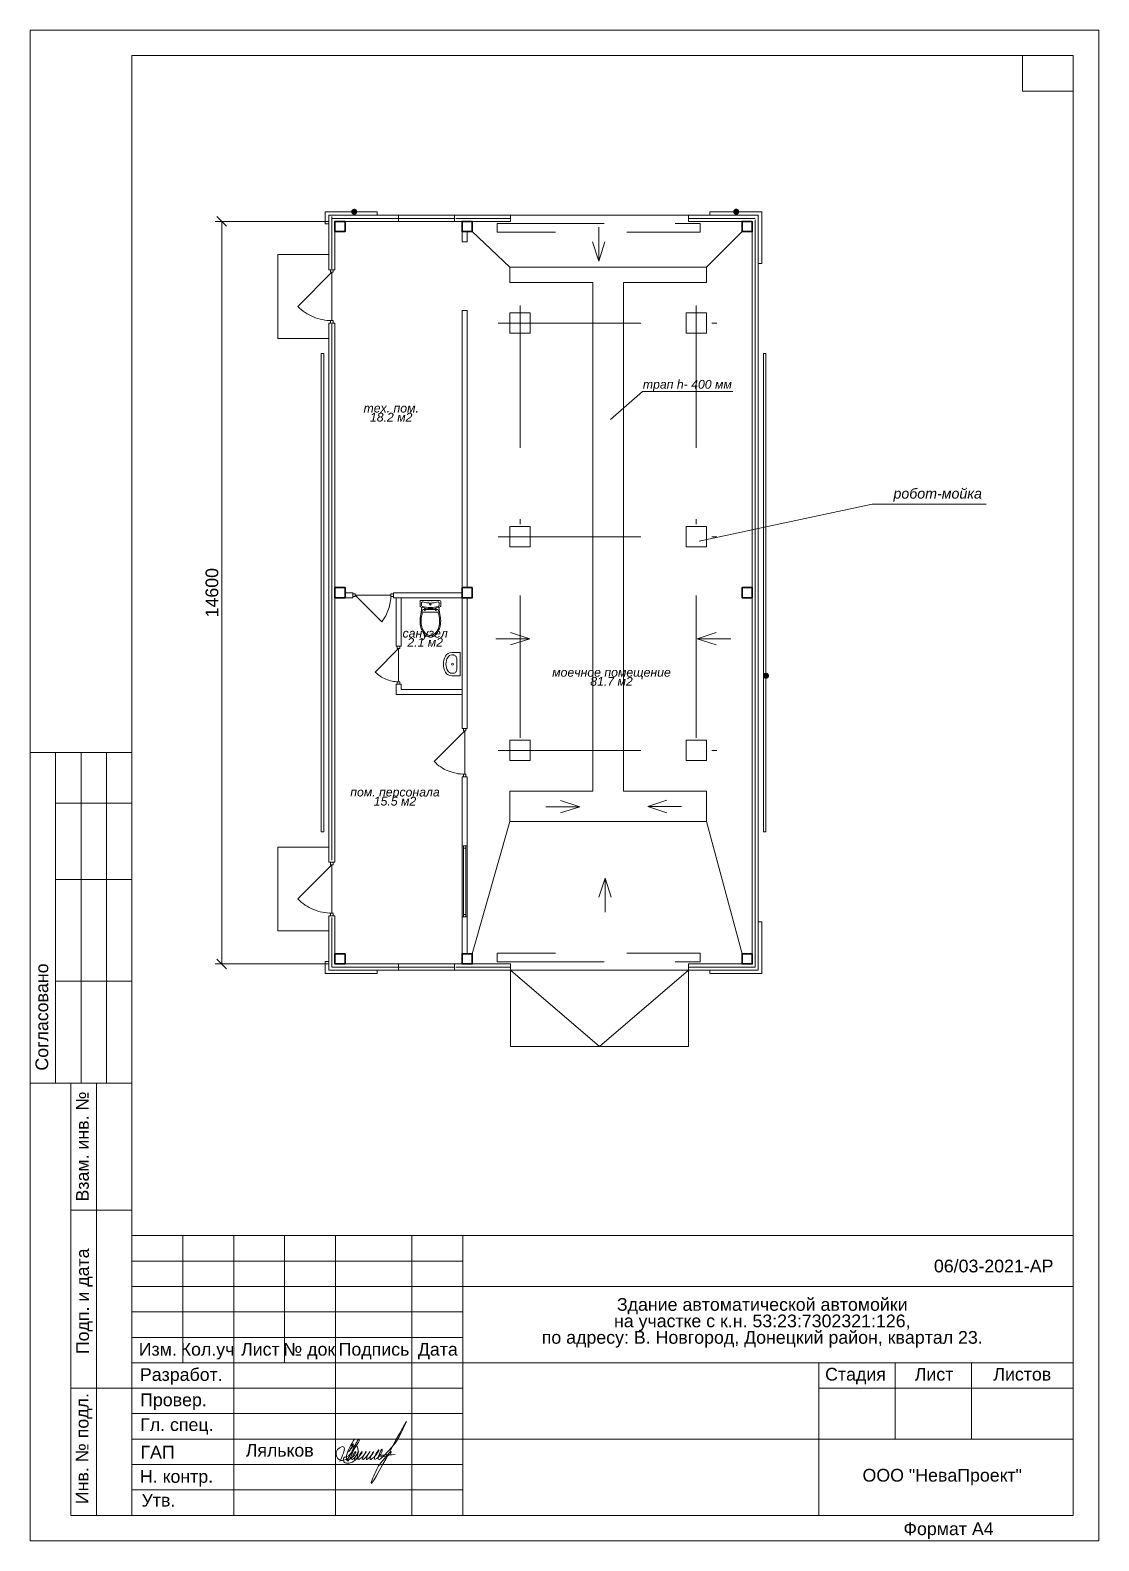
# Model space of a CAD drawing. Header units: metres. Extents: x 14775 to 14878, y 5674 to 5737.
# Drawn here: x 14774.65 to 14795.65, y 5674.35 to 5704.05 of the extents above; entities that cross this region are included whole.
import ezdxf
from ezdxf.enums import TextEntityAlignment as Align

# ---------------------------------------------------------------- set-up
doc = ezdxf.new("R2010")
doc.units = ezdxf.units.M
doc.header["$MEASUREMENT"] = 0
doc.linetypes.add('DGN Style 2', pattern=[3.4986, 2.09916, -1.39944])
doc.linetypes.add('DGN Style 4', pattern=[5.601258, 2.79888, -1.39944, 0.003499, -1.39944])
doc.layers.get('Defpoints').update_dxf_attribs({"lineweight": 0})
for name, color, linetype, lineweight in [('Level 1', 7, 'Continuous', 0), ('Level 50', 7, 'Continuous', 0), ('Level 63', 7, 'Continuous', 0), ('Стены', 7, 'Continuous', 13), ('ТОНКАЯ', 7, 'Continuous', 30), ('ЧЕРТЕЖ', 7, 'Continuous', 0)]:
    doc.layers.add(name, color=color, linetype=linetype, lineweight=lineweight)
doc.styles.get("Standard").update_dxf_attribs({"font": 'txt.shx', "height": 0.0025})
doc.styles.add('Style-Arial', font='arial.ttf')
doc.styles.add('Style-Arial IF', font='ariali.ttf')
doc.styles.add('Style-txt', font='txt.shx')
doc.linetypes.add('Batt', pattern='A,-0.079,[3,dgnlstyle-ARCHLSTY.shx,S=0.002488,R=0,X=0,Y=0],-0.079', length=0.158)
doc.dimstyles.new('100', dxfattribs={"dimtxt": 0.25, "dimasz": 0.1875, "dimexe": 0.125, "dimexo": 0.125, "dimgap": 0.0625, "dimtad": 1, "dimdec": 0, "dimlfac": 1000, "dimzin": 11, "dimdsep": 46, "dimtxsty": 'Style-txt', "dimblk": 'OBLIQUE', "dimcen": 0.09, "dimadec": 0, "dimazin": 3, "dimtfac": 1, "dimtdec": 0, "dimtmove": 0, "dimatfit": 3, "dimldrblk": 'TerminatorOpen', "dimfxl": 1, "dimfrac": 2, "dimtzin": 11, "dimlwd": 0, "dimlwe": 0, "dimarcsym": 0})

# ---------------------------------------------------------------- blocks, each defined once
blk = doc.blocks.new('*U55')
at = {"color": 252, "linetype": 'Continuous', "lineweight": 0}
for p, q in [((0.085, 0.187), (0.225, 0.166)), ((0.128, 0.146), (0.128, -0.146)), ((0.18, 0.146), (0.18, 0.116)), ((0.18, 0.101), (0.18, -0.1)), ((0.251, 0.203), (0.341, 0.203)), ((0.263, 0.173), (0.313, 0.173)), ((0.361, 0.183), (0.361, -0.183)), ((0.085, -0.187), (0.225, -0.166)), ((0.18, -0.116), (0.18, -0.146)), ((0.341, -0.203), (0.251, -0.203)), ((0.313, -0.173), (0.263, -0.173))]:
    blk.add_line(p, q, dxfattribs=at)
at = {"color": 252, "linetype": 'Continuous', "lineweight": 0, "extrusion": (0, 0, -1)}
blk.add_circle((-0.284, 0), 0.0173, dxfattribs=at)
at = {"color": 252, "linetype": 'Continuous', "lineweight": 0}
for centre, radius, start, end in [((-0.228, 0), 0.133, 146.9765, 180), ((-0.228, 0), 0.133, 180, 213.0235), ((-0.139, -0.058), 0.239, 122.5078, 146.9765), ((-0.211, 0), 0.119, 146.9765, 180), ((-0.211, 0), 0.119, 180, 213.0235), ((-0.131, -0.052), 0.215, 122.5078, 146.9765), ((-0.081, -0.15), 0.348, 104.7867, 122.5078), ((-0.079, -0.134), 0.313, 104.7867, 122.5078), ((-0.042, -0.296), 0.499, 90, 104.7867), ((-0.044, -0.265), 0.448, 90, 104.7867), ((-0.044, -0.265), 0.448, 75.2133, 90), ((-0.042, -0.296), 0.499, 75.2133, 90), ((-0.01, -0.134), 0.313, 63.9053, 75.2133), ((-0.004, -0.15), 0.348, 58.1489, 75.2133), ((0.849, 0), 0.646, 163.0112, 196.9888), ((0.849, 0), 0.626, 165.4244, 194.5756), ((0.251, 0.183), 0.0203, 90, 163.0112), ((0.263, 0.152), 0.0203, 90, 165.4244), ((0.801, 0), 0.491, 162.658, 197.342), ((0.313, 0.152), 0.0203, 342.658, 90), ((0.341, 0.183), 0.0203, 360, 90), ((-0.139, 0.058), 0.239, 213.0235, 237.4922), ((-0.131, 0.052), 0.215, 213.0235, 237.4922), ((-0.081, 0.15), 0.348, 237.4922, 255.2133), ((-0.079, 0.135), 0.313, 237.4922, 255.2133), ((-0.042, 0.296), 0.499, 255.2133, 270), ((-0.044, 0.266), 0.448, 255.2133, 270), ((-0.044, 0.266), 0.448, 270, 284.7867), ((-0.042, 0.296), 0.499, 270, 284.7867), ((-0.01, 0.135), 0.313, 284.7867, 296.0947), ((-0.004, 0.15), 0.348, 284.7867, 301.8511), ((0.251, -0.183), 0.0203, 196.9888, 270), ((0.263, -0.152), 0.0203, 194.5756, 270), ((0.313, -0.152), 0.0203, 270, 17.342), ((0.341, -0.183), 0.0203, 270, 360)]:
    blk.add_arc(centre, radius, start, end, dxfattribs=at)
for points in [[(0.163, 0.101), (0.201, 0.101), (0.201, 0.116), (0.163, 0.116)], [(0.163, -0.1), (0.201, -0.1), (0.201, -0.116), (0.163, -0.116)]]:
    blk.add_3dface(points, dxfattribs=at)
at = {"color": 252, "linetype": 'Continuous', "lineweight": 0, "extrusion": (0, 0, -1), "insert": (0.324, 0.036), "char_height": 0.01016, "width": 48.31913, "attachment_point": 1, "text_direction": (0, -1, 0)}
blk.add_mtext('Spais Shattl', dxfattribs=at)
blk = doc.blocks.new('SINK10_1')
at = {"color": 252, "linetype": 'Continuous', "lineweight": 0}
for p, q in [((-23, 0), (-23, -16.8)), ((23, 0), (-23, 0)), ((23, 0), (23, -16.8)), ((-17.9, -12.3), (-18, -13.4)), ((-18, -13.4), (-18, -16.8)), ((-17.5, -11.2), (-17.9, -12.3)), ((-16.8, -10.1), (-17.5, -11.2)), ((-15.9, -9.2), (-16.8, -10.1)), ((-14.8, -8.3), (-15.9, -9.2)), ((-13.6, -7.7), (-14.8, -8.3)), ((-12.2, -7.2), (-13.6, -7.7)), ((-10.7, -6.9), (-12.2, -7.2)), ((-9.1, -6.8), (-10.7, -6.9)), ((-9.1, -6.8), (-9.1, -6.8)), ((9.1, -6.8), (-9.1, -6.8)), ((9.1, -6.8), (9.1, -6.8)), ((10.7, -6.9), (9.1, -6.8)), ((12.2, -7.2), (10.7, -6.9)), ((13.6, -7.7), (12.2, -7.2)), ((14.8, -8.3), (13.6, -7.7)), ((15.9, -9.2), (14.8, -8.3)), ((16.8, -10.1), (15.9, -9.2)), ((17.5, -11.2), (16.8, -10.1)), ((17.9, -12.3), (17.5, -11.2)), ((18, -13.4), (17.9, -12.3)), ((18, -13.4), (18, -16.8))]:
    blk.add_line(p, q, dxfattribs=at)
for centre, radius, start, end in [((-9.1, -16.8), 13.9, 180, 241.5254), ((-9.1, -16.8), 8.89, 180, 241.5254), ((0, 0), 33, 241.5254, 298.4746), ((0, 0), 28, 241.5254, 298.4746), ((0, -15.2), 1.75, 0, 360), ((9.1, -16.8), 8.89, 298.4746, 360), ((9.1, -16.8), 13.9, 298.4746, 360)]:
    blk.add_arc(centre, radius, start, end, dxfattribs=at)
blk = doc.blocks.new('*U57')
at = {"layer": 'Стены', "color": 7, "linetype": 'Continuous', "lineweight": 0}
for p, q in [((0, 0.333), (-0.122, -0.044)), ((0, -0.333), (0, 0.333)), ((0, 0.333), (0.122, -0.044))]:
    blk.add_line(p, q, dxfattribs=at)
blk = doc.blocks.new('*U58')
at = {"layer": 'Стены', "color": 5, "linetype": 'DGN Style 4', "lineweight": 0}
for p, q in [((-1.732, 4.472), (-1.732, -4.105)), ((1.728, 4.472), (1.728, -4.105)), ((-2.162, 4.128), (2.162, 4.128)), ((-2.162, -0.072), (2.162, -0.072)), ((-2.162, -4.272), (2.162, -4.272))]:
    blk.add_line(p, q, dxfattribs=at)
at = {"layer": 'Стены', "color": 5, "linetype": 'Continuous', "lineweight": 0}
for points in [[(-1.532, 4.328), (-1.932, 4.328), (-1.932, 3.928), (-1.532, 3.928)], [(1.928, 4.328), (1.528, 4.328), (1.528, 3.928), (1.928, 3.928)], [(-1.532, 0.128), (-1.932, 0.128), (-1.932, -0.272), (-1.532, -0.272)], [(1.928, 0.128), (1.528, 0.128), (1.528, -0.272), (1.928, -0.272)], [(-1.532, -4.072), (-1.932, -4.072), (-1.932, -4.472), (-1.532, -4.472)], [(1.928, -4.072), (1.528, -4.072), (1.528, -4.472), (1.928, -4.472)]]:
    blk.add_3dface(points, dxfattribs=at)
blk = doc.blocks.new('*U51')
at = {"layer": 'Level 50', "color": 7, "linetype": 'Continuous', "lineweight": 0}
for p, q in [((10.511, 14.855), (-10.489, 14.855)), ((-10.489, 14.855), (-10.489, -14.845)), ((10.511, -14.845), (10.511, 14.855)), ((-10.489, -14.845), (10.511, -14.845))]:
    blk.add_line(p, q, dxfattribs=at)
at = {"layer": 'Level 50', "color": 7, "linetype": 'Continuous', "lineweight": 13}
for p, q in [((-8.489, 14.355), (-8.489, -14.345)), ((-8.489, 14.355), (10.011, 14.355)), ((9.011, 13.655), (9.011, 14.355)), ((10.011, -14.345), (10.011, 14.355)), ((9.011, 13.655), (10.011, 13.655))]:
    blk.add_line(p, q, dxfattribs=at)
at = {"layer": 'Level 63', "color": 7, "linetype": 'Continuous', "lineweight": 13}
for p, q in [((-10.489, 0.655), (-8.489, 0.655)), ((-10.489, 0.655), (-10.489, -5.845)), ((-9.989, 0.655), (-9.989, -5.845)), ((-9.489, 0.655), (-9.489, -5.845)), ((-8.989, 0.655), (-8.989, -5.845)), ((-9.989, -0.345), (-8.489, -0.345)), ((-9.989, -1.845), (-8.489, -1.845)), ((-9.989, -3.845), (-8.489, -3.845)), ((-10.489, -5.845), (-8.489, -5.845)), ((-9.689, -5.845), (-8.489, -5.845)), ((-9.189, -14.345), (-9.189, -5.845)), ((-9.689, -8.345), (-8.489, -8.345)), ((-8.489, -8.845), (10.011, -8.845)), ((-8.489, -8.845), (-8.489, -14.345)), ((-7.489, -8.845), (-7.489, -11.345)), ((-6.489, -8.845), (-6.489, -14.345)), ((-5.489, -8.845), (-5.489, -11.345)), ((-4.489, -8.845), (-4.489, -14.345)), ((-2.989, -8.845), (-2.989, -14.345)), ((-1.989, -8.845), (-1.989, -14.345)), ((-1.989, -9.845), (10.011, -9.845)), ((-8.489, -10.845), (-1.989, -10.845)), ((-8.489, -11.345), (-1.989, -11.345)), ((-1.989, -11.345), (10.011, -11.345)), ((-9.689, -11.845), (-8.489, -11.845)), ((5.011, -11.845), (10.011, -11.845)), ((-1.989, -12.845), (10.011, -12.845)), ((-8.489, -14.345), (10.011, -14.345))]:
    blk.add_line(p, q, dxfattribs=at)
at = {"layer": 'Level 63', "color": 7, "linetype": 'Continuous', "lineweight": 0}
for p, q in [((-8.489, -9.345), (-1.989, -9.345)), ((-8.489, -9.845), (-1.989, -9.845)), ((-8.489, -10.345), (-1.989, -10.345)), ((-8.489, -11.845), (-1.989, -11.845)), ((-8.489, -12.345), (-1.989, -12.345)), ((-8.489, -12.845), (-1.989, -12.845)), ((-8.489, -13.345), (-1.989, -13.345)), ((-8.489, -13.845), (-1.989, -13.845))]:
    blk.add_line(p, q, dxfattribs=at)
at = {"layer": 'Level 63', "color": 7, "linetype": 'Continuous', "lineweight": 13, "flags": 128}
for points in [[(-8.489, -14.345), (-9.689, -14.345), (-9.689, -5.845)], [(5.011, -11.345), (5.011, -14.345)], [(6.511, -11.345), (6.511, -12.845)], [(8.011, -11.345), (8.011, -12.845)]]:
    blk.add_lwpolyline(points, dxfattribs=at)
at = {"layer": 'Level 63', "color": 7, "linetype": 'Continuous', "lineweight": 0, "style": 'Style-Arial'}
for s, p in [('Согласовано', (-10.261, -4.547)), ('Взам. инв. №', (-9.463, -7.093)), ('Подп. и дата', (-9.46, -10.136)), ('Инв. № подл.', (-9.469, -13.033))]:
    blk.add_text(s, height=0.25002, rotation=90, dxfattribs=at).set_placement(p, align=Align.MIDDLE_CENTER)
for s, p in [('Изм.', (-7.982, -11.08)), ('Кол.уч', (-7.004, -11.08)), ('Лист', (-5.966, -11.08)), ('№ док', (-5.007, -11.08)), ('Подпись', (-3.733, -11.08)), ('Дата', (-2.478, -11.08)), ('Разработ.', (-7.52, -11.576)), ('Стадия', (5.73, -11.57)), ('Лист', (7.274, -11.57)), ('Листов', (9.008, -11.57)), ('Провер.', (-7.674, -12.074)), ('Гл. спец.', (-7.608, -12.561)), ('ГАП', (-7.987, -13.103)), ('Н. контр.', (-7.613, -13.58)), ('ООО "НеваПроект"', (7.434, -13.556)), ('Утв.', (-7.969, -14.047))]:
    blk.add_text(s, height=0.25, dxfattribs=at).set_placement(p, align=Align.MIDDLE_CENTER)
at = {"layer": 'ЧЕРТЕЖ', "color": 7, "linetype": 'Continuous', "lineweight": 0, "insert": (7.559, -14.646), "char_height": 0.25, "attachment_point": 5, "line_spacing_factor": 1.214483, "style": 'Style-Arial'}
blk.add_mtext('Формат А4', dxfattribs=at)
blk = doc.blocks.new('формат А4_1')
at = {"layer": 'Level 50', "color": 7, "linetype": 'Continuous', "lineweight": 0}
blk.add_blockref('*U51', (10.489, -14.855), dxfattribs=at)
blk = doc.blocks.new('_Oblique')
at = {"color": 0, "linetype": 'ByBlock', "lineweight": -2}
blk.add_line((0.5, 0.5), (-0.5, -0.5), dxfattribs=at)
blk = doc.blocks.new('*D89')
at = {"layer": 'Defpoints', "color": 0, "linetype": 'Continuous', "lineweight": 0, "transparency": 16777216}
for p in [(14780.634, 5700.29), (14778.408, 5685.69), (14780.634, 5685.69)]:
    blk.add_point(p, dxfattribs=at)
at = {"layer": 'ЧЕРТЕЖ', "color": 7, "linetype": 'Continuous', "lineweight": 0, "transparency": 16777216}
for p, q in [((14780.509, 5700.29), (14778.283, 5700.29)), ((14778.408, 5700.29), (14778.408, 5685.69)), ((14780.509, 5685.69), (14778.283, 5685.69))]:
    blk.add_line(p, q, dxfattribs=at)
at = {"layer": 'ЧЕРТЕЖ', "color": 7, "linetype": 'Continuous', "lineweight": 0, "transparency": 16777216, "xscale": 0.1875, "yscale": 0.1875, "zscale": 0.1875}
for p, rotation in [((14778.408, 5700.29), 90), ((14778.408, 5685.69), 270)]:
    blk.add_blockref('_Oblique', p, dxfattribs=dict(at, rotation=rotation))
at = {"layer": 'ЧЕРТЕЖ', "color": 0, "linetype": 'Continuous', "lineweight": 0, "transparency": 16777216, "insert": (14778.218, 5692.99), "char_height": 0.25, "attachment_point": 5, "rotation": 90, "style": 'Style-Arial'}
blk.add_mtext('14600', dxfattribs=at)
blk = doc.blocks.new('TerminatorOpen')
at = {"color": 0, "linetype": 'ByBlock', "lineweight": -2}
for q in [(-1, 0.5), (-1, 0), (-1, -0.5)]:
    blk.add_line((0, 0), q, dxfattribs=at)

msp = doc.modelspace()

# ---------------------------------------------------------------- hatches: boundary and pattern name
at = {"layer": 'ЧЕРТЕЖ', "linetype": 'Continuous', "lineweight": 0}
h = msp.add_hatch(color=7, dxfattribs=at)
edge = h.paths.add_edge_path()
edge.add_arc((14781.0131, 5700.48), 0.0604, 0, 360)
h = msp.add_hatch(color=7, dxfattribs=at)
edge = h.paths.add_edge_path()
edge.add_arc((14788.5203, 5700.48), 0.0604, 0, 360)
h = msp.add_hatch(color=7, dxfattribs=at)
edge = h.paths.add_edge_path()
edge.add_arc((14789.1054, 5691.357), 0.0604, 0, 360)

# ---------------------------------------------------------------- linework, layer by layer
at = {"color": 7, "linetype": 'Continuous', "lineweight": 13}
for p, q in [((14780.9839, 5692.99), (14780.8339, 5692.99)), ((14780.9839, 5692.89), (14780.9839, 5692.99)), ((14780.9839, 5692.89), (14780.8339, 5692.89))]:
    msp.add_line(p, q, dxfattribs=at)
at = {"layer": 'Level 1', "color": 7, "linetype": 'Continuous', "lineweight": 0}
for p, q in [((14786.0513, 5696.3961), (14786.6803, 5696.947)), ((14786.6803, 5696.947), (14788.4507, 5696.947))]:
    msp.add_line(p, q, dxfattribs=at)
at = {"layer": 'Стены', "color": 7, "linetype": 'Continuous', "lineweight": 13}
for p, q in [((14780.4439, 5700.48), (14780.4439, 5700.24)), ((14781.4639, 5700.48), (14780.4439, 5700.48)), ((14780.5139, 5700.41), (14780.5139, 5699.34)), ((14780.5139, 5700.41), (14781.8839, 5700.41)), ((14781.4639, 5700.48), (14781.4639, 5700.41)), ((14781.8839, 5700.29), (14781.8839, 5700.41)), ((14782.9839, 5700.29), (14782.9839, 5700.41)), ((14782.9839, 5700.41), (14784.0839, 5700.41)), ((14784.0839, 5700.41), (14784.0839, 5700.29)), ((14787.5839, 5700.41), (14787.5839, 5700.29)), ((14787.5839, 5700.41), (14788.9539, 5700.41)), ((14788.0039, 5700.48), (14788.0039, 5700.41)), ((14788.0039, 5700.48), (14789.0239, 5700.48)), ((14788.9539, 5685.57), (14788.9539, 5700.41)), ((14789.0239, 5700.48), (14789.0239, 5699.46)), ((14780.4439, 5700.24), (14780.5139, 5700.24)), ((14780.6339, 5700.29), (14780.6339, 5699.34)), ((14780.6339, 5700.29), (14781.8839, 5700.29)), ((14782.9839, 5700.29), (14784.0839, 5700.29)), ((14783.1339, 5699.89), (14783.1339, 5700.09)), ((14783.2339, 5699.89), (14783.2339, 5700.09)), ((14787.5839, 5700.29), (14788.8339, 5700.29)), ((14788.8339, 5685.69), (14788.8339, 5700.29)), ((14783.2339, 5699.89), (14783.1339, 5699.89)), ((14788.9539, 5699.46), (14789.0239, 5699.46)), ((14780.6339, 5699.34), (14780.5139, 5699.34)), ((14780.5139, 5699.34), (14780.6339, 5699.34)), ((14783.1339, 5690.3224), (14783.1339, 5698.54)), ((14783.2339, 5698.54), (14783.1339, 5698.54)), ((14783.2339, 5693.09), (14783.2339, 5698.54)), ((14780.6339, 5698.29), (14780.5139, 5698.29)), ((14780.5139, 5698.29), (14780.5139, 5687.69)), ((14780.6339, 5698.29), (14780.6339, 5687.69)), ((14781.7839, 5692.99), (14783.1339, 5692.99)), ((14781.7839, 5692.99), (14781.7839, 5692.89)), ((14781.7839, 5692.89), (14783.1339, 5692.89)), ((14781.8339, 5691.94), (14781.8339, 5692.89)), ((14781.9339, 5691.94), (14781.9339, 5692.89)), ((14783.2339, 5690.3224), (14783.2339, 5692.89)), ((14781.8339, 5691.94), (14781.9339, 5691.94)), ((14781.8339, 5690.99), (14781.8339, 5691.19)), ((14781.8339, 5691.19), (14781.9339, 5691.19)), ((14781.9339, 5691.09), (14781.9339, 5691.19)), ((14781.8339, 5690.99), (14783.1339, 5690.99)), ((14781.9339, 5691.09), (14783.1339, 5691.09)), ((14783.1339, 5690.3224), (14783.2339, 5690.3224)), ((14783.1339, 5689.3724), (14783.2339, 5689.3724)), ((14783.1339, 5688.015), (14783.1339, 5689.3724)), ((14783.2339, 5688.015), (14783.2339, 5689.3724)), ((14783.1339, 5688.015), (14783.2339, 5688.015)), ((14780.6339, 5687.69), (14780.5139, 5687.69)), ((14780.5139, 5687.69), (14780.6339, 5687.69)), ((14780.5139, 5686.64), (14780.5139, 5685.57)), ((14780.6339, 5686.64), (14780.5139, 5686.64)), ((14780.6339, 5686.64), (14780.6339, 5685.69)), ((14783.1339, 5685.89), (14783.1339, 5686.615)), ((14783.1339, 5686.615), (14783.2339, 5686.615)), ((14783.2339, 5685.89), (14783.2339, 5686.615)), ((14788.9539, 5686.52), (14789.0239, 5686.52)), ((14789.0239, 5685.5), (14789.0239, 5686.52)), ((14780.4439, 5685.5), (14780.4439, 5685.74)), ((14780.4439, 5685.74), (14780.5139, 5685.74)), ((14781.4639, 5685.5), (14780.4439, 5685.5)), ((14780.5139, 5685.57), (14781.8839, 5685.57)), ((14780.6339, 5685.69), (14781.8839, 5685.69)), ((14781.4639, 5685.5), (14781.4639, 5685.57)), ((14781.8839, 5685.69), (14781.8839, 5685.57)), ((14782.9839, 5685.69), (14782.9839, 5685.57)), ((14782.9839, 5685.69), (14784.0839, 5685.69)), ((14782.9839, 5685.57), (14784.0839, 5685.57)), ((14784.0839, 5685.57), (14784.0839, 5685.69)), ((14787.5839, 5685.57), (14787.5839, 5685.69)), ((14787.5839, 5685.69), (14788.8339, 5685.69)), ((14787.5839, 5685.57), (14788.9539, 5685.57)), ((14788.0039, 5685.5), (14788.0039, 5685.57)), ((14788.0039, 5685.5), (14789.0239, 5685.5))]:
    msp.add_line(p, q, dxfattribs=at)
at = {"layer": 'Стены', "color": 7, "linetype": 'Batt', "lineweight": 0, "ltscale": 0.3}
for p, q in [((14780.5739, 5699.3559), (14780.5739, 5700.3896)), ((14781.8677, 5700.35), (14780.5739, 5700.35)), ((14784.0839, 5700.35), (14783.0124, 5700.35)), ((14787.5839, 5700.35), (14788.8931, 5700.35)), ((14788.8931, 5700.3223), (14788.8931, 5685.63)), ((14780.5739, 5698.2726), (14780.5739, 5687.7309)), ((14780.5739, 5686.6024), (14780.5739, 5685.63)), ((14781.8677, 5685.63), (14780.5739, 5685.63)), ((14784.0839, 5685.63), (14783.0124, 5685.63)), ((14787.5839, 5685.63), (14788.8931, 5685.63))]:
    msp.add_line(p, q, dxfattribs=at)
at = {"layer": 'Стены', "color": 7, "linetype": 'Continuous', "lineweight": 0}
for p, q in [((14782.9839, 5700.41), (14781.8839, 5700.41)), ((14781.8839, 5700.35), (14782.9839, 5700.35)), ((14784.0839, 5700.41), (14787.5839, 5700.41)), ((14781.8839, 5700.29), (14782.9839, 5700.29)), ((14783.3339, 5700.09), (14784.0739, 5699.39)), ((14787.9339, 5699.39), (14788.6339, 5700.09)), ((14779.5139, 5699.64), (14779.5139, 5697.99)), ((14780.5139, 5699.64), (14779.5139, 5699.64)), ((14780.5739, 5699.29), (14779.9022, 5698.6183)), ((14780.5739, 5698.34), (14780.5739, 5699.29)), ((14784.0739, 5699.39), (14787.9339, 5699.39)), ((14785.7039, 5689.09), (14785.7039, 5699.09)), ((14786.3039, 5689.09), (14786.3039, 5699.09)), ((14780.5139, 5697.99), (14779.5139, 5697.99)), ((14780.3639, 5697.69), (14780.4139, 5697.69)), ((14781.7339, 5692.94), (14781.0339, 5692.94)), ((14781.0339, 5692.94), (14781.5553, 5692.4187)), ((14781.8839, 5691.89), (14781.4243, 5691.4304)), ((14781.8839, 5691.89), (14781.8839, 5691.24)), ((14783.1839, 5690.2724), (14782.5829, 5689.6714)), ((14783.1839, 5689.4224), (14783.1839, 5690.2724)), ((14784.0739, 5689.09), (14785.7039, 5689.09)), ((14784.0739, 5689.09), (14784.0739, 5688.49)), ((14786.3039, 5689.09), (14787.9339, 5689.09)), ((14787.9339, 5689.09), (14787.9339, 5688.49)), ((14784.0739, 5688.49), (14787.9339, 5688.49)), ((14779.5139, 5687.99), (14779.5139, 5686.34)), ((14780.5139, 5687.99), (14779.5139, 5687.99)), ((14783.1339, 5686.615), (14783.1339, 5688.015)), ((14783.1589, 5687.965), (14783.1589, 5686.665)), ((14783.2089, 5686.665), (14783.2089, 5687.965)), ((14783.2339, 5688.015), (14783.2339, 5686.615)), ((14780.5739, 5687.64), (14779.9022, 5686.9683)), ((14780.5739, 5686.69), (14780.5739, 5687.64)), ((14780.5139, 5686.34), (14779.5139, 5686.34)), ((14781.8839, 5685.69), (14782.9839, 5685.69)), ((14781.8839, 5685.63), (14782.9839, 5685.63)), ((14782.9839, 5685.57), (14781.8839, 5685.57)), ((14784.0839, 5685.57), (14787.5839, 5685.57)), ((14784.0839, 5685.57), (14784.0839, 5684.07)), ((14787.5839, 5685.57), (14787.5839, 5684.07)), ((14784.0839, 5684.07), (14787.5839, 5684.07))]:
    msp.add_line(p, q, dxfattribs=at)
at = {"layer": 'Стены', "color": 5, "linetype": 'Continuous', "lineweight": 0}
for p, q in [((14787.7937, 5694.0053), (14791.1943, 5694.7296)), ((14791.1943, 5694.7296), (14793.4325, 5694.7296))]:
    msp.add_line(p, q, dxfattribs=at)
at = {"layer": 'Стены', "color": 7, "linetype": 'Continuous', "lineweight": 0, "flags": 128}
msp.add_lwpolyline([(14784.0839, 5685.57), (14785.8339, 5684.07), (14787.5839, 5685.57)], dxfattribs=at)
at = {"layer": 'Стены', "color": 7, "linetype": 'DGN Style 2', "lineweight": 0}
for centre, radius, start, end in [((14780.5739, 5699.29), 0.95, 225, 270), ((14780.8839, 5692.94), 0.85, 322.16826, 0), ((14781.8839, 5691.89), 0.65, 225, 270), ((14783.1839, 5690.2724), 0.85, 225, 270), ((14780.5739, 5687.64), 0.95, 225, 270)]:
    msp.add_arc(centre, radius, start, end, dxfattribs=at)
at = {"layer": 'Стены', "color": 7, "linetype": 'Continuous', "lineweight": 30}
for points in [[(14780.8339, 5700.29), (14780.6339, 5700.29), (14780.6339, 5700.09), (14780.8339, 5700.09)], [(14783.3339, 5700.29), (14783.1339, 5700.29), (14783.1339, 5700.09), (14783.3339, 5700.09)], [(14788.8339, 5700.29), (14788.6339, 5700.29), (14788.6339, 5700.09), (14788.8339, 5700.09)], [(14780.8339, 5693.09), (14780.6339, 5693.09), (14780.6339, 5692.89), (14780.8339, 5692.89)], [(14783.3339, 5693.09), (14783.1339, 5693.09), (14783.1339, 5692.89), (14783.3339, 5692.89)], [(14788.8339, 5693.09), (14788.6339, 5693.09), (14788.6339, 5692.89), (14788.8339, 5692.89)], [(14780.8339, 5685.89), (14780.6339, 5685.89), (14780.6339, 5685.69), (14780.8339, 5685.69)], [(14783.3339, 5685.89), (14783.1339, 5685.89), (14783.1339, 5685.69), (14783.3339, 5685.69)], [(14788.8339, 5685.89), (14788.6339, 5685.89), (14788.6339, 5685.69), (14788.8339, 5685.69)]]:
    msp.add_3dface(points, dxfattribs=at)
at = {"layer": 'Стены', "color": 7, "linetype": 'DGN Style 2', "lineweight": 0}
for points in [[(14783.8239, 5700.2498), (14787.809, 5700.2498), (14787.809, 5700.0756), (14783.8239, 5700.0756)], [(14783.8239, 5685.7303), (14787.809, 5685.7303), (14787.809, 5685.9045), (14783.8239, 5685.9045)]]:
    msp.add_3dface(points, dxfattribs=at)
at = {"layer": 'Стены', "color": 7, "linetype": 'Continuous', "lineweight": 13}
for points in [[(14780.5989, 5699.34), (14780.5989, 5699.29), (14780.5489, 5699.29), (14780.5489, 5699.34)], [(14780.5989, 5698.34), (14780.5989, 5698.29), (14780.5489, 5698.29), (14780.5489, 5698.34)], [(14780.9839, 5692.965), (14781.0339, 5692.965), (14781.0339, 5692.915), (14780.9839, 5692.915)], [(14781.7339, 5692.965), (14781.7839, 5692.965), (14781.7839, 5692.915), (14781.7339, 5692.915)], [(14781.8589, 5691.94), (14781.9089, 5691.94), (14781.9089, 5691.89), (14781.8589, 5691.89)], [(14781.8589, 5691.24), (14781.9089, 5691.24), (14781.9089, 5691.19), (14781.8589, 5691.19)], [(14783.2089, 5690.3224), (14783.2089, 5690.2724), (14783.1589, 5690.2724), (14783.1589, 5690.3224)], [(14783.2089, 5689.4224), (14783.2089, 5689.3724), (14783.1589, 5689.3724), (14783.1589, 5689.4224)], [(14783.2089, 5688.015), (14783.2089, 5687.965), (14783.1589, 5687.965), (14783.1589, 5688.015)], [(14780.5989, 5687.69), (14780.5989, 5687.64), (14780.5489, 5687.64), (14780.5489, 5687.69)], [(14780.5989, 5686.69), (14780.5989, 5686.64), (14780.5489, 5686.64), (14780.5489, 5686.69)], [(14783.2089, 5686.665), (14783.2089, 5686.615), (14783.1589, 5686.615), (14783.1589, 5686.665)]]:
    msp.add_3dface(points, dxfattribs=at)
at = {"layer": 'ТОНКАЯ', "color": 5, "linetype": 'Continuous', "lineweight": 13, "ltscale": 1e-06}
msp.add_spline([(14780.7295, 5675.9104), (14780.8009, 5676.0738), (14780.8184, 5676.1392), (14780.8184, 5676.1762), (14780.7967, 5676.198), (14780.7624, 5676.198), (14780.7086, 5676.1669), (14780.6705, 5676.1183), (14780.6604, 5676.0902), (14780.6604, 5676.0425), (14780.6723, 5675.9982), (14780.7021, 5675.9559), (14780.7364, 5675.9362), (14780.7828, 5675.9284), (14780.8302, 5675.9411), (14780.8709, 5675.9596), (14780.8988, 5675.9812), (14780.9485, 5676.0672), (14780.9945, 5676.1619), (14781.0319, 5676.2387), (14781.071, 5676.3065), (14781.0969, 5676.3428), (14781.109, 5676.346), (14781.1137, 5676.3286), (14781.106, 5676.3), (14781.0834, 5676.2688), (14780.9504, 5676.0125), (14780.9081, 5675.9392), (14780.8764, 5675.9209), (14780.8679, 5675.9356), (14780.864, 5675.9503), (14780.8588, 5676.0028), (14780.8818, 5676.0888), (14780.9478, 5676.2327), (14781.0162, 5676.3511), (14780.9487, 5676.2138), (14780.9926, 5676.2525), (14780.903, 5676.0973), (14780.9731, 5676.1881), (14781.0247, 5676.2179), (14781.0639, 5676.2074), (14781.0825, 5676.1656), (14781.088, 5676.0981), (14781.0388, 5675.9431), (14780.9777, 5675.8983), (14780.9328, 5675.8796), (14780.8637, 5675.877), (14780.8159, 5675.8973), (14780.8071, 5675.9123), (14780.8019, 5675.9476), (14780.8115, 5675.9833), (14780.8642, 5676.0025), (14780.9706, 5676.0978), (14780.8902, 5675.9397), (14780.9316, 5675.9636), (14781.0389, 5676.0709), (14781.0473, 5676.1024), (14780.9602, 5675.9515), (14781.0528, 5676.0218), (14781.1003, 5676.1073), (14781.0187, 5675.9452), (14781.1313, 5676.034), (14781.172, 5676.1073), (14781.0862, 5675.9559), (14781.2018, 5676.0297), (14781.2481, 5676.1073), (14781.1717, 5675.9544), (14781.2899, 5676.0493), (14781.323, 5676.1073), (14781.2523, 5675.9566), (14781.3898, 5676.0902), (14781.3932, 5676.0987), (14781.3246, 5675.9649), (14781.4945, 5676.1228), (14781.4964, 5676.1298), (14781.41, 5675.9624), (14781.5625, 5676.1229), (14781.5625, 5676.143), (14781.4865, 5675.9706), (14781.6954, 5676.127), (14781.9349, 5676.4702), (14782.0288, 5676.6724), (14781.3485, 5675.4941), (14781.476, 5675.7948), (14781.6324, 5675.997), (14781.7389, 5676.1036), (14781.7002, 5676.0365), (14781.5123, 5676.014), (14781.8204, 5676.0436)], degree=3, dxfattribs=at)
at = {"layer": 'ЧЕРТЕЖ', "color": 7, "linetype": 'Continuous', "lineweight": 0}
for p, q in [((14784.0739, 5699.39), (14784.0739, 5699.09)), ((14787.9339, 5699.39), (14787.9339, 5699.09)), ((14784.0739, 5699.09), (14785.7039, 5699.09)), ((14786.3039, 5699.09), (14787.9339, 5699.09)), ((14780.4139, 5688.29), (14780.4139, 5697.69)), ((14789.0539, 5697.69), (14789.1039, 5697.69)), ((14789.0539, 5688.29), (14789.0539, 5697.69)), ((14783.3339, 5685.89), (14784.0739, 5688.49)), ((14787.9339, 5688.49), (14788.6339, 5685.89)), ((14780.3639, 5688.29), (14780.4139, 5688.29)), ((14789.0539, 5688.29), (14789.1039, 5688.29))]:
    msp.add_line(p, q, dxfattribs=at)
at = {"layer": 'ЧЕРТЕЖ', "color": 7, "linetype": 'Continuous', "lineweight": 13}
for p, q in [((14780.3639, 5688.29), (14780.3639, 5697.69)), ((14789.1039, 5688.29), (14789.1039, 5697.69))]:
    msp.add_line(p, q, dxfattribs=at)

# ---------------------------------------------------------------- block references
at = {"color": 252, "linetype": 'Continuous', "lineweight": 0, "extrusion": (0, 0, -1), "rotation": 90.00000000000067}
msp.add_blockref('*U55', (-14782.5087, 5692.4775), dxfattribs=at)
at = {"color": 252, "linetype": 'Continuous', "lineweight": 0, "xscale": 0.009999999999999998, "yscale": 0.009999999999999998, "rotation": 270}
msp.add_blockref('SINK10_1', (14783.096, 5691.5855), dxfattribs=at)
at = {"layer": 'Level 50', "color": 7, "linetype": 'Continuous', "lineweight": 0}
msp.add_blockref('формат А4_1', (14774.6453, 5704.0494), dxfattribs=at)
at = {"layer": 'Стены', "color": 7, "linetype": 'Continuous', "lineweight": 0, "extrusion": (0, 0, -1)}
for p, rotation in [((-14785.8185, 5699.842), 180), ((-14784.1298, 5692.0841), 90), ((-14785.1104, 5688.7814), 90)]:
    msp.add_blockref('*U57', p, dxfattribs=dict(at, rotation=rotation))
at = {"layer": 'Стены', "color": 5, "linetype": 'DGN Style 4', "lineweight": 0}
msp.add_blockref('*U58', (14786.0057, 5694.1621), dxfattribs=at)
at = {"layer": 'Стены', "color": 7, "linetype": 'Continuous', "lineweight": 0, "rotation": 90}
for p in [(14788.0824, 5692.0841), (14787.1138, 5688.787)]:
    msp.add_blockref('*U57', p, dxfattribs=at)
at = {"layer": 'Стены', "color": 7, "linetype": 'Continuous', "lineweight": 0}
msp.add_blockref('*U57', (14785.9416, 5687.0451), dxfattribs=at)

# ---------------------------------------------------------------- texts
at = {"color": 7, "linetype": 'Continuous', "lineweight": 0, "style": 'Style-Arial'}
msp.add_text('Ляльков', height=0.25, dxfattribs=at).set_placement((14778.88, 5676.1286), align=Align.MIDDLE_LEFT)
at = {"color": 7, "linetype": 'Continuous', "lineweight": 0, "insert": (14793.5801, 5679.9121), "char_height": 0.25, "attachment_point": 5, "line_spacing_factor": 0.776524, "style": 'Style-Arial'}
msp.add_mtext('\\P06/03-2021-АР', dxfattribs=at)
at = {"color": 18, "linetype": 'Continuous', "lineweight": 0, "true_color": 0x000000, "insert": (14789.0313, 5678.6349), "char_height": 0.25, "attachment_point": 5, "line_spacing_factor": 0.776524, "style": 'Style-Arial'}
msp.add_mtext('Здание автоматической автомойки \\Pна участке с к.н. 53:23:7302321:126, \\Pпо адресу: В. Новгород, Донецкий район, квартал 23.', dxfattribs=at)
at = {"layer": 'Level 1', "color": 7, "linetype": 'Continuous', "lineweight": 0, "char_height": 0.1725, "attachment_point": 5, "style": 'Style-Arial IF'}
for s, insert, line_spacing_factor in [('трап h- 400 мм', (14787.5595, 5697.0613), 0.6), ('тех. пом.\\P18.2 м2', (14781.7397, 5696.5287), 0.621037), ('санузел\\P2.1 м2', (14782.4075, 5692.1043), 0.621037), ('моечное помещение\\P81.7 м2', (14786.069, 5691.3344), 0.621037), ('пом. персонала\\P15.5 м2', (14781.814, 5688.9797), 0.621037)]:
    msp.add_mtext(s, dxfattribs=dict(at, insert=insert, line_spacing_factor=line_spacing_factor))
at = {"layer": 'Стены', "color": 5, "linetype": 'Continuous', "lineweight": 0, "insert": (14792.4798, 5694.91), "char_height": 0.2, "attachment_point": 5, "line_spacing_factor": 0.6, "style": 'Style-Arial IF'}
msp.add_mtext('робот-мойка', dxfattribs=at)

# ---------------------------------------------------------------- dimensions: what is measured, and where the dimension line sits
at = {"layer": 'ЧЕРТЕЖ', "color": 7, "linetype": 'Continuous', "lineweight": 0}
dim = msp.add_linear_dim(base=(14778.4085, 5685.69), p1=(14780.6339, 5700.29), p2=(14780.6339, 5685.69), angle=90, dimstyle='100', override={"dimtxsty": 'Style-Arial', "dimclrd": 7, "dimclre": 7, "dimtofl": 0, "dimtmove": 1, "dimfrac": 0}, dxfattribs=at)
dim.commit()
dim.dimension.update_dxf_attribs({"geometry": '*D89', "text_midpoint": (14778.2183, 5692.99)})

doc.saveas('drawing.dxf')
